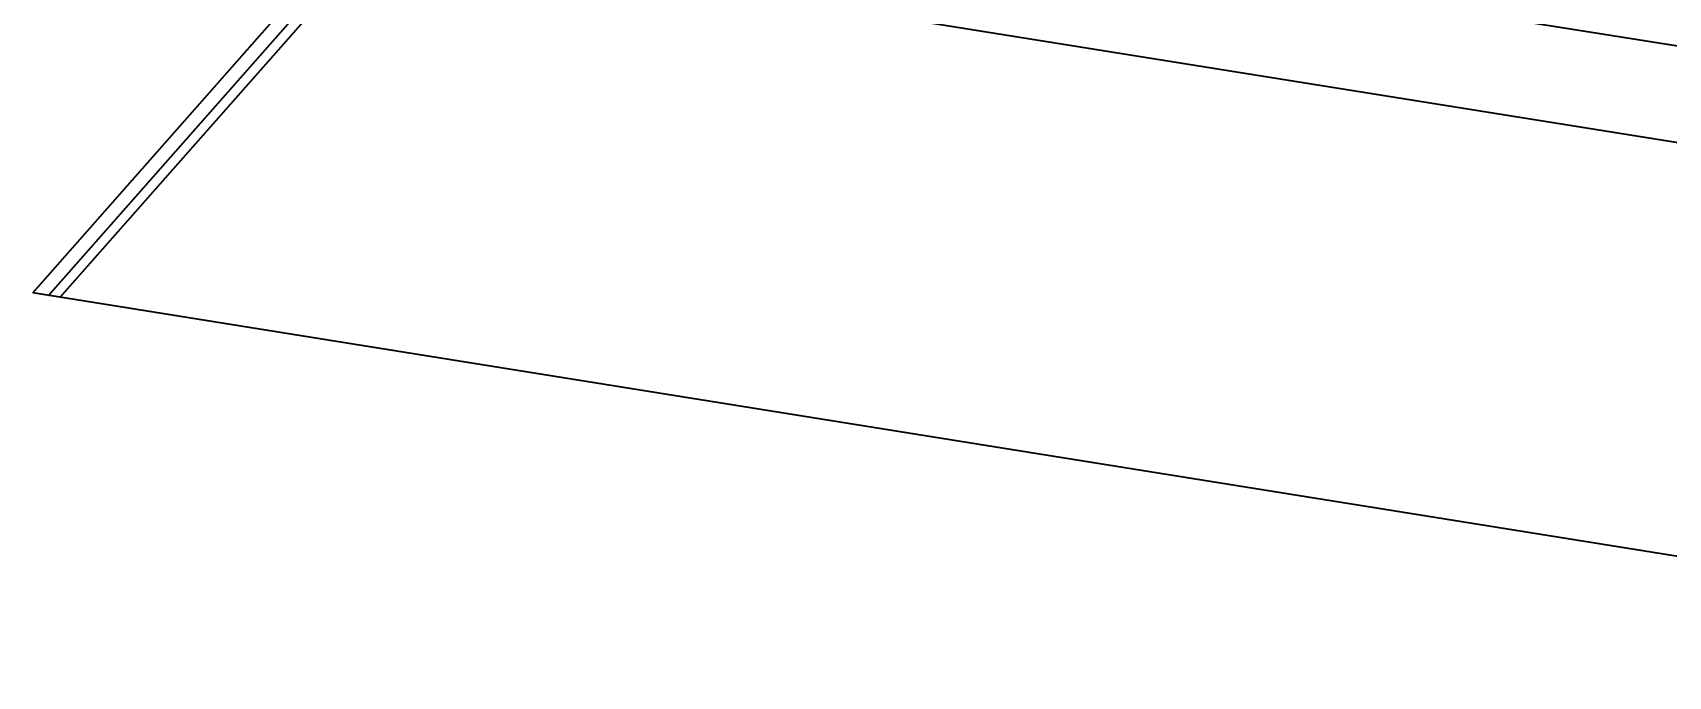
# Model space of a CAD drawing. Extents: x -1051 to 269, y -155 to 691.
# Drawn here: x -190.7 to -177.97, y 532.5 to 537.5 of the extents above; entities that cross this region are included whole.
import ezdxf

# ---------------------------------------------------------------- set-up
doc = ezdxf.new("R2010")
doc.units = 0

msp = doc.modelspace()

# ---------------------------------------------------------------- linework, layer by layer
at = {"color": 7, "lineweight": 35, "ltscale": 0.315401}
msp.add_line((-190.701, 535.478), (-182.355, 544.939), dxfattribs=at)
at = {"color": 7, "lineweight": 35, "ltscale": 0.310824}
for p, q in [((-190.578, 535.459), (-182.353, 544.782)), ((-182.353, 544.782), (-190.578, 535.459))]:
    msp.add_line(p, q, dxfattribs=at)
at = {"color": 7, "lineweight": 35, "ltscale": 0.307554}
msp.add_line((-182.351, 544.67), (-190.489, 535.444), dxfattribs=at)
at = {"color": 7, "lineweight": 35, "ltscale": 0.282773}
msp.add_line((-172.325, 536.504), (-183.493, 538.293), dxfattribs=at)
at = {"color": 7, "lineweight": 35, "ltscale": 0.353467}
msp.add_line((-171.481, 535.618), (-185.442, 537.854), dxfattribs=at)
at = {"color": 7, "lineweight": 35, "ltscale": 0.471289}
msp.add_line((-172.087, 532.496), (-190.701, 535.478), dxfattribs=at)

doc.saveas('drawing.dxf')
